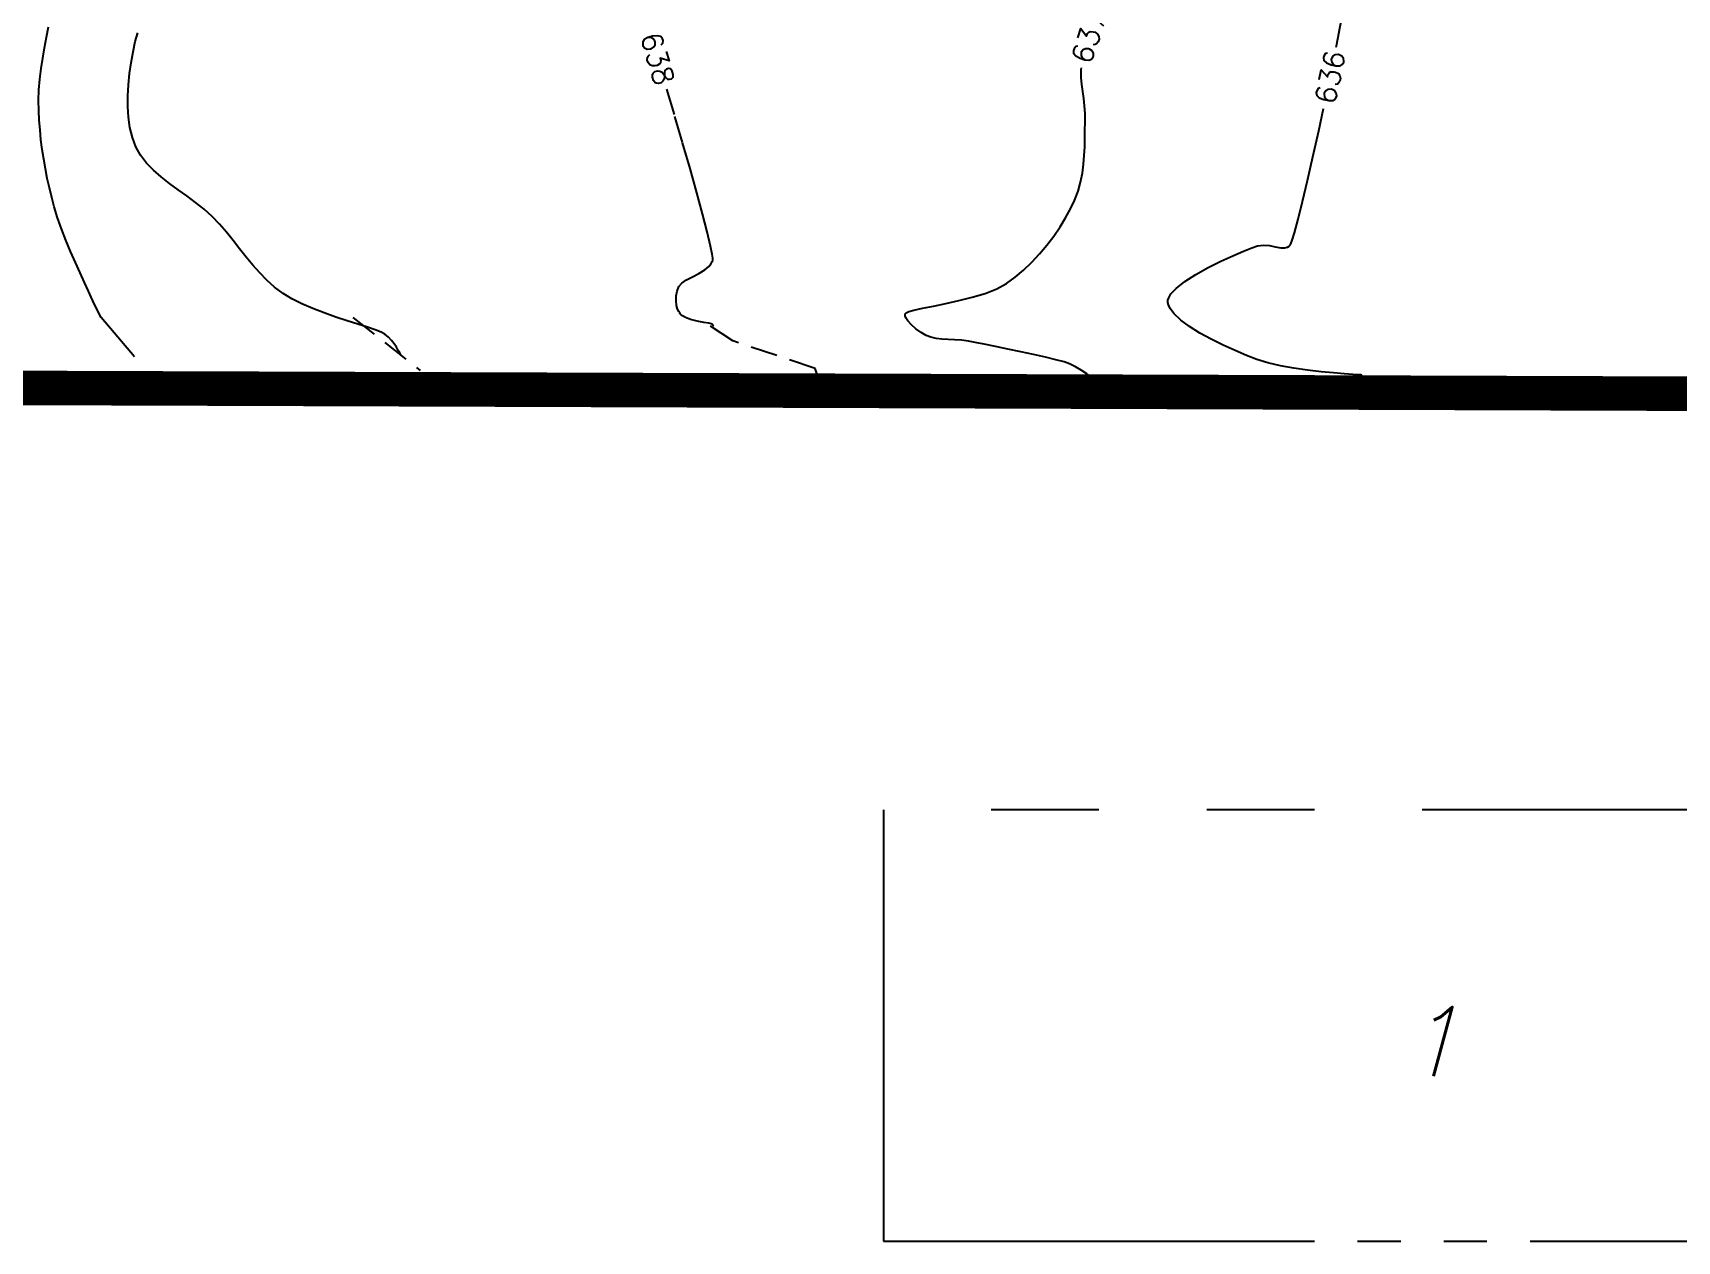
# Model space of a CAD drawing. Header units: feet. Extents: x 26064 to 27719, y 16802 to 28989.
# Drawn here: x 26910.3 to 27101, y 16801.9 to 16941.9 of the extents above; entities that cross this region are included whole.
import ezdxf
from ezdxf.enums import TextEntityAlignment as Align

# ---------------------------------------------------------------- set-up
doc = ezdxf.new("R2010")
doc.units = ezdxf.units.FT
doc.header["$LTSCALE"] = 50
doc.header["$MEASUREMENT"] = 0
for name, pattern in [('BORDER', [1.5, 1, -0.1, 0.1, -0.1, 0.1, -0.1]), ('DASHED', [0.75, 0.5, -0.25]), ('HIDDEN', [0.375, 0.25, -0.125]), ('HIDN25', [0.0938, 0.0625, -0.0313]), ('PHANTOM', [2.5, 1.25, -0.25, 0.25, -0.25, 0.25, -0.25])]:
    doc.linetypes.add(name, pattern=pattern)
for name, color, linetype in [('CONT-MJR', 160, 'HIDDEN'), ('CONT-MNR', 55, 'HIDN25'), ('DEMO-UTILITY', 1, 'Continuous'), ('s-adjacent', 252, 'BORDER'), ('s-adjacent-txt-100', 251, 'Continuous'), ('s-adjoiners', 1, 'PHANTOM')]:
    doc.layers.add(name, color=color, linetype=linetype)
doc.styles.add('l60', font='simplex', dxfattribs={"height": 2.4})
doc.styles.add('ls80', font='simplex', dxfattribs={"oblique": 15, "height": 4})

msp = doc.modelspace()

# ---------------------------------------------------------------- linework, layer by layer
at = {"layer": 'CONT-MJR', "color": 7}
for p, q in [((26911.62415, 16940.17339, 640), (26911.85478, 16941.38258, 640)), ((26911.85478, 16941.38258, 640), (26912.08599, 16942.59606, 640)), ((26911.21652, 16937.75281, 640), (26911.40708, 16938.96472, 640)), ((26911.40708, 16938.96472, 640), (26911.62415, 16940.17339, 640)), ((26911.06543, 16936.53387, 640), (26911.21652, 16937.75281, 640)), ((26910.93354, 16934.05988, 640), (26910.96679, 16935.30415, 640)), ((26910.96679, 16935.30415, 640), (26911.06543, 16936.53387, 640)), ((26910.95365, 16932.92172, 640), (26910.93354, 16934.05988, 640)), ((26911.00629, 16931.78536, 640), (26910.95365, 16932.92172, 640)), ((26911.09025, 16930.65131, 640), (26911.00629, 16931.78536, 640)), ((26911.20432, 16929.52004, 640), (26911.09025, 16930.65131, 640)), ((26911.34727, 16928.39204, 640), (26911.20432, 16929.52004, 640)), ((26911.5179, 16927.26779, 640), (26911.34727, 16928.39204, 640)), ((26911.71498, 16926.14779, 640), (26911.5179, 16927.26779, 640)), ((26911.9373, 16925.03251, 640), (26911.71498, 16926.14779, 640)), ((26912.18364, 16923.92244, 640), (26911.9373, 16925.03251, 640)), ((26912.4528, 16922.81807, 640), (26912.18364, 16923.92244, 640)), ((26912.74354, 16921.71988, 640), (26912.4528, 16922.81807, 640)), ((26913.12074, 16920.48026, 640), (26912.74354, 16921.71988, 640)), ((26913.57541, 16919.18919, 640), (26913.12074, 16920.48026, 640)), ((26914.08589, 16917.8751, 640), (26913.57541, 16919.18919, 640)), ((26914.63054, 16916.56642, 640), (26914.08589, 16917.8751, 640)), ((26915.1877, 16915.29157, 640), (26914.63054, 16916.56642, 640)), ((26915.73574, 16914.079, 640), (26915.1877, 16915.29157, 640)), ((26916.25299, 16912.95711, 640), (26915.73574, 16914.079, 640)), ((26916.7178, 16911.95435, 640), (26916.25299, 16912.95711, 640)), ((26917.03736, 16911.257, 640), (26916.7178, 16911.95435, 640)), ((26917.40354, 16910.41988, 640), (26917.03736, 16911.257, 640)), ((26918.16438, 16908.91218, 640), (26917.40354, 16910.41988, 640)), ((26922.03862, 16904.33741, 640), (26918.16438, 16908.91218, 640))]:
    msp.add_line(p, q, dxfattribs=at)
at = {"layer": 'CONT-MNR', "color": 7, "extrusion": (0.981753, -0.190163, 0)}
msp.add_line((27061.4337, 16940.38029, 636), (27062.07921, 16943.71287, 636), dxfattribs=at)
at = {"layer": 'CONT-MNR', "color": 7}
for p, q in [((26921.88946, 16939.69586, 639), (26922.14074, 16940.91569, 639)), ((26922.14074, 16940.91569, 639), (26922.44159, 16941.89559, 639)), ((26921.66498, 16938.44402, 639), (26921.88946, 16939.69586, 639)), ((26921.34197, 16935.89197, 639), (26921.47868, 16937.17209, 639)), ((27031.8381, 16936.73658, 637), (27031.83875, 16937.62193, 637)), ((27031.83875, 16937.62193, 637), (27031.86101, 16937.85076, 637)), ((26921.26285, 16933.35475, 639), (26921.26623, 16934.61555, 639)), ((26921.34321, 16932.12145, 639), (26921.26285, 16933.35475, 639)), ((27032.30384, 16932.55623, 637), (27032.23749, 16933.45793, 637)), ((26921.51873, 16930.92758, 639), (26921.34321, 16932.12145, 639)), ((26921.80077, 16929.78502, 639), (26921.51873, 16930.92758, 639)), ((26922.20074, 16928.70569, 639), (26921.80077, 16929.78502, 639)), ((27032.24317, 16928.677, 637), (27032.26234, 16929.65744, 637)), ((27032.26234, 16929.65744, 637), (27032.27667, 16930.61973, 637)), ((26922.74369, 16927.71282, 639), (26922.20074, 16928.70569, 639)), ((26923.43017, 16926.80955, 639), (26922.74369, 16927.71282, 639)), ((26987.25911, 16923.37822, 638), (26986.47676, 16926.1624, 638)), ((27030.60394, 16921.49468, 637), (27031.07319, 16922.48263, 637)), ((26932.70301, 16918.78386, 639), (26931.89483, 16919.71616, 639)), ((26988.86017, 16917.19631, 638), (26988.47081, 16918.83045, 638)), ((26934.24009, 16916.87225, 639), (26933.47988, 16917.83161, 639)), ((26934.99827, 16915.91862, 639), (26934.24009, 16916.87225, 639)), ((26989.0495, 16916.25509, 638), (26988.86017, 16917.19631, 638)), ((27026.10662, 16915.31768, 637), (27027.01013, 16916.28866, 637)), ((27050.65455, 16916.60531, 636), (27051.63866, 16916.99602, 636)), ((27053.67077, 16917.23782, 636), (27054.34733, 16917.10459, 636)), ((27054.34733, 16917.10459, 636), (27054.98184, 16917.00011, 636)), ((27055.44632, 16917.00048, 636), (27055.76308, 16917.08136, 636)), ((27056.04815, 16917.25393, 636), (27056.079, 16917.29093, 636)), ((26987.5006, 16913.99977, 638), (26988.19233, 16914.4247, 638)), ((26989.11668, 16915.59056, 638), (26989.11352, 16915.78448, 638)), ((27046.56388, 16914.69014, 636), (27048.01822, 16915.42299, 636)), ((26984.99154, 16911.96411, 638), (26985.18591, 16912.4911, 638)), ((27023.19319, 16912.86263, 637), (27024.1889, 16913.58702, 637)), ((27042.84348, 16912.2773, 636), (27043.87757, 16913.08792, 636)), ((26984.85085, 16910.84975, 638), (26984.87817, 16911.40979, 638)), ((26984.91466, 16910.30556, 638), (26984.85085, 16910.84975, 638)), ((26985.03472, 16909.89613, 638), (26984.91466, 16910.30556, 638)), ((27014.69567, 16910.24404, 637), (27016.13317, 16910.53097, 637)), ((27016.13317, 16910.53097, 637), (27017.66548, 16910.86363, 637)), ((27041.88815, 16910.78393, 636), (27041.90029, 16910.92066, 636)), ((27041.8944, 16910.64806, 636), (27041.88815, 16910.78393, 636)), ((27041.90029, 16910.92066, 636), (27041.98571, 16911.20417, 636)), ((26944.06129, 16909.43635, 639), (26942.72468, 16909.94589, 639)), ((26945.4105, 16908.96412, 639), (26944.06129, 16909.43635, 639)), ((26947.38484, 16908.89473, 639), (26955.18724, 16902.76888, 639)), ((26985.58498, 16909.12064, 638), (26985.40576, 16909.27072, 638)), ((26987.31259, 16908.48625, 638), (26986.51368, 16908.69927, 638)), ((27011.51192, 16908.86758, 637), (27011.43457, 16909.1171, 637)), ((27011.44319, 16909.34263, 637), (27011.4638, 16909.38476, 637)), ((27011.83448, 16909.59413, 637), (27012.41497, 16909.76518, 637)), ((27044.4157, 16907.85716, 636), (27043.38767, 16908.61012, 636)), ((26991.45347, 16906.18961, 638), (26988.38766, 16908.21644, 638)), ((26988.92591, 16908.1811, 638), (26988.654, 16908.23698, 638)), ((26989.21586, 16907.96153, 638), (26989.1546, 16908.01882, 638)), ((27012.67841, 16907.58545, 637), (27012.14706, 16908.04297, 637)), ((27046.92961, 16906.3946, 636), (27045.61492, 16907.11388, 636)), ((26952.15747, 16905.87021, 639), (26951.86208, 16906.25491, 639)), ((26952.80471, 16904.80806, 639), (26952.63752, 16905.09791, 639)), ((27000.99505, 16903.01179, 638), (26991.45347, 16906.18961, 638)), ((27016.39526, 16906.37377, 637), (27015.68181, 16906.41709, 637)), ((27018.76319, 16906.15263, 637), (27017.94339, 16906.26774, 637)), ((27024.82529, 16904.94428, 637), (27023.32317, 16905.25779, 637)), ((27001.87854, 16900.36362, 638), (27000.99505, 16903.01179, 638)), ((27031.18144, 16903.21132, 637), (27030.48319, 16903.55263, 637)), ((27032.47588, 16902.38489, 637), (27031.85557, 16902.80779, 637)), ((27053.49212, 16903.64273, 636), (27052.22815, 16904.04393, 636)), ((27058.09518, 16902.79909, 636), (27056.50001, 16903.02551, 636)), ((27033.36208, 16901.71162, 637), (27033.0127, 16901.98546, 637)), ((27062.35317, 16902.38624, 636), (27061.09613, 16902.48465, 636)), ((27064.25815, 16902.26393, 636), (27064.00855, 16902.28107, 636)), ((27064.44242, 16902.13649, 636), (27064.40503, 16902.16894, 636))]:
    msp.add_line(p, q, dxfattribs=at)
at = {"layer": 'CONT-MNR', "color": 7, "extrusion": (0.980337, -0.197331, 0)}
msp.add_line((27061.40828, 16940.25403, 636), (27061.4337, 16940.38029, 636), dxfattribs=at)
at = {"layer": 'CONT-MNR', "color": 7, "extrusion": (0.989444, -0.144918, 0)}
msp.add_line((26921.47868, 16937.17209, 639), (26921.66498, 16938.44402, 639), dxfattribs=at)
at = {"layer": 'CONT-MNR', "color": 7, "extrusion": (0.998244, -0.059236, 0)}
msp.add_line((26921.26623, 16934.61555, 639), (26921.34197, 16935.89197, 639), dxfattribs=at)
at = {"layer": 'CONT-MNR', "color": 7, "extrusion": (0.958619, 0.284692, 0)}
msp.add_line((26984.65903, 16932.42773, 638), (26983.7857, 16935.36841, 638), dxfattribs=at)
at = {"layer": 'CONT-MNR', "color": 7, "extrusion": (0.996816, 0.07973, 0)}
msp.add_line((27031.90445, 16935.90705, 637), (27031.8381, 16936.73658, 637), dxfattribs=at)
at = {"layer": 'CONT-MNR', "color": 7, "extrusion": (0.991317, 0.131493, 0)}
msp.add_line((27032.011, 16935.1038, 637), (27031.90445, 16935.90705, 637), dxfattribs=at)
at = {"layer": 'CONT-MNR', "color": 7, "extrusion": (0.989121, 0.147103, 0)}
msp.add_line((27032.13094, 16934.29727, 637), (27032.011, 16935.1038, 637), dxfattribs=at)
at = {"layer": 'CONT-MNR', "color": 7, "extrusion": (0.992039, 0.125931, 0)}
msp.add_line((27032.23749, 16933.45793, 637), (27032.13094, 16934.29727, 637), dxfattribs=at)
at = {"layer": 'CONT-MNR', "color": 7, "extrusion": (0.977695, -0.21003, 0)}
msp.add_line((27059.38449, 16930.52777, 636), (27059.94684, 16933.14554, 636), dxfattribs=at)
at = {"layer": 'CONT-MNR', "color": 7, "extrusion": (0.959752, 0.280848, 0)}
msp.add_line((26985.6034, 16929.20048, 638), (26984.65903, 16932.42773, 638), dxfattribs=at)
at = {"layer": 'CONT-MNR', "color": 7, "extrusion": (0.999605, -0.028117, 0)}
msp.add_line((27032.27667, 16930.61973, 637), (27032.30319, 16931.56263, 637), dxfattribs=at)
at = {"layer": 'CONT-MNR', "color": 7, "extrusion": (1, -0.000653385, 0)}
msp.add_line((27032.30319, 16931.56263, 637), (27032.30384, 16932.55623, 637), dxfattribs=at)
at = {"layer": 'CONT-MNR', "color": 7, "extrusion": (0.976314, -0.216357, 0)}
msp.add_line((27058.71847, 16927.52235, 636), (27059.38449, 16930.52777, 636), dxfattribs=at)
at = {"layer": 'CONT-MNR', "color": 7, "extrusion": (0.961076, 0.276283, 0)}
msp.add_line((26986.47676, 16926.1624, 638), (26985.6034, 16929.20048, 638), dxfattribs=at)
at = {"layer": 'CONT-MNR', "color": 7, "extrusion": (0.996903, -0.07864, 0)}
msp.add_line((27032.12224, 16926.66664, 637), (27032.20215, 16927.67966, 637), dxfattribs=at)
at = {"layer": 'CONT-MNR', "color": 7, "extrusion": (0.999155, -0.041098, 0)}
msp.add_line((27032.20215, 16927.67966, 637), (27032.24317, 16928.677, 637), dxfattribs=at)
at = {"layer": 'CONT-MNR', "color": 7, "extrusion": (0.974749, -0.223303, 0)}
msp.add_line((27058.08828, 16924.77148, 636), (27058.71847, 16927.52235, 636), dxfattribs=at)
at = {"layer": 'CONT-MNR', "color": 7, "extrusion": (0.718824, 0.695192, 0)}
msp.add_line((26924.23477, 16925.97761, 639), (26923.43017, 16926.80955, 639), dxfattribs=at)
at = {"layer": 'CONT-MNR', "color": 7, "extrusion": (0.655521, 0.755177, 0)}
msp.add_line((26925.13208, 16925.1987, 639), (26924.23477, 16925.97761, 639), dxfattribs=at)
at = {"layer": 'CONT-MNR', "color": 7, "extrusion": (0.980465, -0.196693, 0)}
msp.add_line((27031.77765, 16924.59855, 637), (27031.98641, 16925.6392, 637), dxfattribs=at)
at = {"layer": 'CONT-MNR', "color": 7, "extrusion": (0.991375, -0.131056, 0)}
msp.add_line((27031.98641, 16925.6392, 637), (27032.12224, 16926.66664, 637), dxfattribs=at)
at = {"layer": 'CONT-MNR', "color": 7, "extrusion": (-0.610797, -0.791787, 0)}
msp.add_line((26926.09672, 16924.45456, 639), (26925.13208, 16925.1987, 639), dxfattribs=at)
at = {"layer": 'CONT-MNR', "color": 7, "extrusion": (-0.585854, -0.810416, 0)}
msp.add_line((26927.10329, 16923.72691, 639), (26926.09672, 16924.45456, 639), dxfattribs=at)
at = {"layer": 'CONT-MNR', "color": 7, "extrusion": (-0.580533, -0.814237, 0)}
msp.add_line((26928.12637, 16922.99748, 639), (26927.10329, 16923.72691, 639), dxfattribs=at)
at = {"layer": 'CONT-MNR', "color": 7, "extrusion": (0.962008, -0.273022, 0)}
msp.add_line((27031.47892, 16923.54595, 637), (27031.77765, 16924.59855, 637), dxfattribs=at)
at = {"layer": 'CONT-MNR', "color": 7, "extrusion": (0.9728, -0.231647, 0)}
msp.add_line((27057.5103, 16922.34425, 636), (27058.08828, 16924.77148, 636), dxfattribs=at)
at = {"layer": 'CONT-MNR', "color": 7, "extrusion": (0.594324, 0.804226, 0)}
msp.add_line((26929.14057, 16922.24798, 639), (26928.12637, 16922.99748, 639), dxfattribs=at)
at = {"layer": 'CONT-MNR', "color": 7, "extrusion": (-0.626584, -0.779354, 0)}
msp.add_line((26930.12049, 16921.46014, 639), (26929.14057, 16922.24798, 639), dxfattribs=at)
at = {"layer": 'CONT-MNR', "color": 7, "extrusion": (0.964871, 0.262726, 0)}
msp.add_line((26987.93046, 16920.91267, 638), (26987.25911, 16923.37822, 638), dxfattribs=at)
at = {"layer": 'CONT-MNR', "color": 7, "extrusion": (0.934297, -0.356495, 0)}
msp.add_line((27031.07319, 16922.48263, 637), (27031.47892, 16923.54595, 637), dxfattribs=at)
at = {"layer": 'CONT-MNR', "color": 7, "extrusion": (0.970056, -0.24288, 0)}
msp.add_line((27057.00091, 16920.30978, 636), (27057.5103, 16922.34425, 636), dxfattribs=at)
at = {"layer": 'CONT-MNR', "color": 7, "extrusion": (0.676115, 0.736796, 0)}
msp.add_line((26931.04074, 16920.61569, 639), (26930.12049, 16921.46014, 639), dxfattribs=at)
at = {"layer": 'CONT-MNR', "color": 7, "extrusion": (0.725181, 0.688558, 0)}
msp.add_line((26931.89483, 16919.71616, 639), (26931.04074, 16920.61569, 639), dxfattribs=at)
at = {"layer": 'CONT-MNR', "color": 7, "extrusion": (0.967938, 0.251187, 0)}
msp.add_line((26988.47081, 16918.83045, 638), (26987.93046, 16920.91267, 638), dxfattribs=at)
at = {"layer": 'CONT-MNR', "color": 7, "extrusion": (0.850536, -0.525916, 0)}
msp.add_line((27029.38817, 16919.41261, 637), (27030.03918, 16920.46546, 637), dxfattribs=at)
at = {"layer": 'CONT-MNR', "color": 7, "extrusion": (0.876688, -0.481059, 0)}
msp.add_line((27030.03918, 16920.46546, 637), (27030.60394, 16921.49468, 637), dxfattribs=at)
at = {"layer": 'CONT-MNR', "color": 7, "extrusion": (0.96546, -0.260553, 0)}
msp.add_line((27056.57651, 16918.73717, 636), (27057.00091, 16920.30978, 636), dxfattribs=at)
at = {"layer": 'CONT-MNR', "color": 7, "extrusion": (0.77485, 0.632146, 0)}
msp.add_line((26933.47988, 16917.83161, 639), (26932.70301, 16918.78386, 639), dxfattribs=at)
at = {"layer": 'CONT-MNR', "color": 7, "extrusion": (0.796199, -0.605034, 0)}
msp.add_line((27027.86439, 16917.30657, 637), (27028.66015, 16918.35377, 637), dxfattribs=at)
at = {"layer": 'CONT-MNR', "color": 7, "extrusion": (0.824019, -0.566562, 0)}
msp.add_line((27028.66015, 16918.35377, 637), (27029.38817, 16919.41261, 637), dxfattribs=at)
at = {"layer": 'CONT-MNR', "color": 7, "extrusion": (0.956741, -0.29094, 0)}
msp.add_line((27056.30917, 16917.85805, 636), (27056.57651, 16918.73717, 636), dxfattribs=at)
at = {"layer": 'CONT-MNR', "color": 7, "extrusion": (0.990872, 0.134804, 0)}
msp.add_line((26989.11352, 16915.78448, 638), (26989.0495, 16916.25509, 638), dxfattribs=at)
at = {"layer": 'CONT-MNR', "color": 7, "extrusion": (0.765995, -0.642847, 0)}
msp.add_line((27027.01013, 16916.28866, 637), (27027.86439, 16917.30657, 637), dxfattribs=at)
at = {"layer": 'CONT-MNR', "color": 7, "extrusion": (0.420999, -0.907061, 0)}
msp.add_line((27048.01822, 16915.42299, 636), (27049.41475, 16916.07118, 636), dxfattribs=at)
at = {"layer": 'CONT-MNR', "color": 7, "extrusion": (0.395666, -0.918394, 0)}
msp.add_line((27049.41475, 16916.07118, 636), (27050.65455, 16916.60531, 636), dxfattribs=at)
at = {"layer": 'CONT-MNR', "color": 7, "extrusion": (0.327126, -0.944981, 0)}
msp.add_line((27051.63866, 16916.99602, 636), (27052.26815, 16917.21393, 636), dxfattribs=at)
at = {"layer": 'CONT-MNR', "color": 7, "extrusion": (0.129333, -0.991601, 0)}
msp.add_line((27052.26815, 16917.21393, 636), (27052.97133, 16917.30564, 636), dxfattribs=at)
at = {"layer": 'CONT-MNR', "color": 7, "extrusion": (-0.09652, -0.995331, 0)}
msp.add_line((27052.97133, 16917.30564, 636), (27053.67077, 16917.23782, 636), dxfattribs=at)
at = {"layer": 'CONT-MNR', "color": 7, "extrusion": (0.000796258, -1, 0)}
msp.add_line((27054.98184, 16917.00011, 636), (27055.44632, 16917.00048, 636), dxfattribs=at)
at = {"layer": 'CONT-MNR', "color": 7, "extrusion": (0.471406, -0.881916, 0)}
msp.add_line((27055.76308, 16917.08136, 636), (27055.9569, 16917.18496, 636), dxfattribs=at)
at = {"layer": 'CONT-MNR', "color": 7, "extrusion": (0.602957, -0.797774, 0)}
msp.add_line((27055.9569, 16917.18496, 636), (27056.04815, 16917.25393, 636), dxfattribs=at)
at = {"layer": 'CONT-MNR', "color": 7, "extrusion": (0.891495, -0.45303, 0)}
msp.add_line((27056.079, 16917.29093, 636), (27056.15629, 16917.44301, 636), dxfattribs=at)
at = {"layer": 'CONT-MNR', "color": 7, "extrusion": (0.938364, -0.345648, 0)}
msp.add_line((27056.15629, 16917.44301, 636), (27056.30917, 16917.85805, 636), dxfattribs=at)
at = {"layer": 'CONT-MNR', "color": 7, "extrusion": (0.771638, 0.636062, 0)}
msp.add_line((26935.76904, 16914.98355, 639), (26934.99827, 16915.91862, 639), dxfattribs=at)
at = {"layer": 'CONT-MNR', "color": 7, "extrusion": (0.749568, 0.661927, 0)}
msp.add_line((26936.56705, 16914.07989, 639), (26935.76904, 16914.98355, 639), dxfattribs=at)
at = {"layer": 'CONT-MNR', "color": 7, "extrusion": (0.715199, 0.698921, 0)}
msp.add_line((26937.40691, 16913.22047, 639), (26936.56705, 16914.07989, 639), dxfattribs=at)
at = {"layer": 'CONT-MNR', "color": 7, "extrusion": (0.645378, -0.763864, 0)}
msp.add_line((26988.19233, 16914.4247, 638), (26988.65786, 16914.81801, 638), dxfattribs=at)
at = {"layer": 'CONT-MNR', "color": 7, "extrusion": (0.780552, -0.62509, 0)}
msp.add_line((26988.65786, 16914.81801, 638), (26988.92669, 16915.1537, 638), dxfattribs=at)
at = {"layer": 'CONT-MNR', "color": 7, "extrusion": (0.88372, -0.468015, 0)}
msp.add_line((26988.92669, 16915.1537, 638), (26989.05728, 16915.40029, 638), dxfattribs=at)
at = {"layer": 'CONT-MNR', "color": 7, "extrusion": (0.937325, -0.348457, 0)}
msp.add_line((26989.05728, 16915.40029, 638), (26989.10591, 16915.5311, 638), dxfattribs=at)
at = {"layer": 'CONT-MNR', "color": 7, "extrusion": (0.98401, -0.178111, 0)}
msp.add_line((26989.10591, 16915.5311, 638), (26989.11668, 16915.59056, 638), dxfattribs=at)
at = {"layer": 'CONT-MNR', "color": 7, "extrusion": (-0.645888, 0.763433, 0)}
msp.add_line((27024.1889, 16913.58702, 637), (27025.16313, 16914.41125, 637), dxfattribs=at)
at = {"layer": 'CONT-MNR', "color": 7, "extrusion": (0.692799, -0.72113, 0)}
msp.add_line((27025.16313, 16914.41125, 637), (27026.10662, 16915.31768, 637), dxfattribs=at)
at = {"layer": 'CONT-MNR', "color": 7, "extrusion": (-0.487079, 0.873358, 0)}
msp.add_line((27045.15068, 16913.90199, 636), (27046.56388, 16914.69014, 636), dxfattribs=at)
at = {"layer": 'CONT-MNR', "color": 7, "extrusion": (0.666954, 0.745098, 0)}
msp.add_line((26938.30326, 16912.41812, 639), (26937.40691, 16913.22047, 639), dxfattribs=at)
at = {"layer": 'CONT-MNR', "color": 7, "extrusion": (-0.603594, -0.797291, 0)}
msp.add_line((26939.27074, 16911.68569, 639), (26938.30326, 16912.41812, 639), dxfattribs=at)
at = {"layer": 'CONT-MNR', "color": 7, "extrusion": (0.768259, -0.640139, 0)}
msp.add_line((26985.18591, 16912.4911, 638), (26985.52374, 16912.89654, 638), dxfattribs=at)
at = {"layer": 'CONT-MNR', "color": 7, "extrusion": (-0.551484, 0.834186, 0)}
msp.add_line((26985.52374, 16912.89654, 638), (26986.0798, 16913.26415, 638), dxfattribs=at)
at = {"layer": 'CONT-MNR', "color": 7, "extrusion": (0.461966, -0.886898, 0)}
msp.add_line((26986.0798, 16913.26415, 638), (26986.76759, 16913.62241, 638), dxfattribs=at)
at = {"layer": 'CONT-MNR', "color": 7, "extrusion": (0.457713, -0.8891, 0)}
msp.add_line((26986.76759, 16913.62241, 638), (26987.5006, 16913.99977, 638), dxfattribs=at)
at = {"layer": 'CONT-MNR', "color": 7, "extrusion": (-0.366894, 0.930263, 0)}
msp.add_line((27020.70459, 16911.70836, 637), (27022.05644, 16912.24152, 637), dxfattribs=at)
at = {"layer": 'CONT-MNR', "color": 7, "extrusion": (-0.479485, 0.87755, 0)}
msp.add_line((27022.05644, 16912.24152, 637), (27023.19319, 16912.86263, 637), dxfattribs=at)
at = {"layer": 'CONT-MNR', "color": 7, "extrusion": (0.728632, -0.684905, 0)}
msp.add_line((27042.2548, 16911.65103, 636), (27042.84348, 16912.2773, 636), dxfattribs=at)
at = {"layer": 'CONT-MNR', "color": 7, "extrusion": (-0.538716, 0.842487, 0)}
msp.add_line((27043.87757, 16913.08792, 636), (27045.15068, 16913.90199, 636), dxfattribs=at)
at = {"layer": 'CONT-MNR', "color": 7, "extrusion": (-0.519135, -0.854692, 0)}
msp.add_line((26940.28137, 16911.07183, 639), (26939.27074, 16911.68569, 639), dxfattribs=at)
at = {"layer": 'CONT-MNR', "color": 7, "extrusion": (0.445184, 0.895439, 0)}
msp.add_line((26941.4487, 16910.49148, 639), (26940.28137, 16911.07183, 639), dxfattribs=at)
at = {"layer": 'CONT-MNR', "color": 7, "extrusion": (-0.39315, -0.919474, 0)}
msp.add_line((26942.72468, 16909.94589, 639), (26941.4487, 16910.49148, 639), dxfattribs=at)
at = {"layer": 'CONT-MNR', "color": 7, "extrusion": (0.979717, -0.200385, 0)}
msp.add_line((26984.87817, 16911.40979, 638), (26984.99154, 16911.96411, 638), dxfattribs=at)
at = {"layer": 'CONT-MNR', "color": 7, "extrusion": (0.243441, -0.969916, 0)}
msp.add_line((27017.66548, 16910.86363, 637), (27019.21511, 16911.25257, 637), dxfattribs=at)
at = {"layer": 'CONT-MNR', "color": 7, "extrusion": (0.292607, -0.956233, 0)}
msp.add_line((27019.21511, 16911.25257, 637), (27020.70459, 16911.70836, 637), dxfattribs=at)
at = {"layer": 'CONT-MNR', "color": 7, "extrusion": (0.978759, 0.205014, 0)}
msp.add_line((27041.95242, 16910.37106, 636), (27041.8944, 16910.64806, 636), dxfattribs=at)
at = {"layer": 'CONT-MNR', "color": 7, "extrusion": (0.910302, 0.413944, 0)}
msp.add_line((27042.14655, 16909.94416, 636), (27041.95242, 16910.37106, 636), dxfattribs=at)
at = {"layer": 'CONT-MNR', "color": 7, "extrusion": (0.856668, -0.515868, 0)}
msp.add_line((27041.98571, 16911.20417, 636), (27042.2548, 16911.65103, 636), dxfattribs=at)
at = {"layer": 'CONT-MNR', "color": 7, "extrusion": (0.313435, 0.94961, 0)}
msp.add_line((26946.72429, 16908.53049, 639), (26945.4105, 16908.96412, 639), dxfattribs=at)
at = {"layer": 'CONT-MNR', "color": 7, "extrusion": (-0.304826, -0.952408, 0)}
msp.add_line((26947.95461, 16908.13671, 639), (26946.72429, 16908.53049, 639), dxfattribs=at)
at = {"layer": 'CONT-MNR', "color": 7, "extrusion": (0.90722, 0.420657, 0)}
msp.add_line((26985.16673, 16909.61144, 638), (26985.03472, 16909.89613, 638), dxfattribs=at)
at = {"layer": 'CONT-MNR', "color": 7, "extrusion": (0.851773, 0.523911, 0)}
msp.add_line((26985.27532, 16909.43489, 638), (26985.16673, 16909.61144, 638), dxfattribs=at)
at = {"layer": 'CONT-MNR', "color": 7, "extrusion": (0.81029, 0.586029, 0)}
msp.add_line((26985.33591, 16909.3511, 638), (26985.27532, 16909.43489, 638), dxfattribs=at)
at = {"layer": 'CONT-MNR', "color": 7, "extrusion": (0.754846, 0.655902, 0)}
msp.add_line((26985.40576, 16909.27072, 638), (26985.33591, 16909.3511, 638), dxfattribs=at)
at = {"layer": 'CONT-MNR', "color": 7, "extrusion": (0.493868, 0.869537, 0)}
msp.add_line((26985.9364, 16908.92105, 638), (26985.58498, 16909.12064, 638), dxfattribs=at)
at = {"layer": 'CONT-MNR', "color": 7, "extrusion": (-0.358627, -0.933481, 0)}
msp.add_line((26986.51368, 16908.69927, 638), (26985.9364, 16908.92105, 638), dxfattribs=at)
at = {"layer": 'CONT-MNR', "color": 7, "extrusion": (-0.19502, -0.980799, 0)}
msp.add_line((26988.07112, 16908.33542, 638), (26987.31259, 16908.48625, 638), dxfattribs=at)
at = {"layer": 'CONT-MNR', "color": 7, "extrusion": (0.983841, -0.179045, 0)}
msp.add_line((27011.43007, 16909.27054, 637), (27011.44319, 16909.34263, 637), dxfattribs=at)
at = {"layer": 'CONT-MNR', "color": 7, "extrusion": (0.99957, 0.029332, 0)}
msp.add_line((27011.43457, 16909.1171, 637), (27011.43007, 16909.27054, 637), dxfattribs=at)
at = {"layer": 'CONT-MNR', "color": 7, "extrusion": (0.655034, -0.755599, 0)}
msp.add_line((27011.4638, 16909.38476, 637), (27011.56041, 16909.46851, 637), dxfattribs=at)
at = {"layer": 'CONT-MNR', "color": 7, "extrusion": (0.85495, 0.51871, 0)}
msp.add_line((27011.7293, 16908.5093, 637), (27011.51192, 16908.86758, 637), dxfattribs=at)
at = {"layer": 'CONT-MNR', "color": 7, "extrusion": (-0.416683, 0.909052, 0)}
msp.add_line((27011.56041, 16909.46851, 637), (27011.83448, 16909.59413, 637), dxfattribs=at)
at = {"layer": 'CONT-MNR', "color": 7, "extrusion": (0.744828, 0.667257, 0)}
msp.add_line((27012.14706, 16908.04297, 637), (27011.7293, 16908.5093, 637), dxfattribs=at)
at = {"layer": 'CONT-MNR', "color": 7, "extrusion": (0.218263, -0.97589, 0)}
msp.add_line((27012.41497, 16909.76518, 637), (27013.43044, 16909.9923, 637), dxfattribs=at)
at = {"layer": 'CONT-MNR', "color": 7, "extrusion": (0.195147, -0.980774, 0)}
msp.add_line((27013.43044, 16909.9923, 637), (27014.69567, 16910.24404, 637), dxfattribs=at)
at = {"layer": 'CONT-MNR', "color": 7, "extrusion": (0.79951, 0.600653, 0)}
msp.add_line((27042.58658, 16909.35845, 636), (27042.14655, 16909.94416, 636), dxfattribs=at)
at = {"layer": 'CONT-MNR', "color": 7, "extrusion": (-0.682631, -0.730763, 0)}
msp.add_line((27043.38767, 16908.61012, 636), (27042.58658, 16909.35845, 636), dxfattribs=at)
at = {"layer": 'CONT-MNR', "color": 7, "extrusion": (-0.305571, -0.952169, 0)}
msp.add_line((26949.05344, 16907.78407, 639), (26947.95461, 16908.13671, 639), dxfattribs=at)
at = {"layer": 'CONT-MNR', "color": 7, "extrusion": (0.319743, 0.947504, 0)}
msp.add_line((26949.97276, 16907.47384, 639), (26949.05344, 16907.78407, 639), dxfattribs=at)
at = {"layer": 'CONT-MNR', "color": 7, "extrusion": (-0.359549, -0.933126, 0)}
msp.add_line((26950.66454, 16907.20729, 639), (26949.97276, 16907.47384, 639), dxfattribs=at)
at = {"layer": 'CONT-MNR', "color": 7, "extrusion": (-0.46997, -0.882683, 0)}
msp.add_line((26951.08074, 16906.98569, 639), (26950.66454, 16907.20729, 639), dxfattribs=at)
at = {"layer": 'CONT-MNR', "color": 7, "extrusion": (-0.643719, -0.765262, 0)}
msp.add_line((26951.51213, 16906.62282, 639), (26951.08074, 16906.98569, 639), dxfattribs=at)
at = {"layer": 'CONT-MNR', "color": 7, "extrusion": (0.724567, 0.689205, 0)}
msp.add_line((26951.86208, 16906.25491, 639), (26951.51213, 16906.62282, 639), dxfattribs=at)
at = {"layer": 'CONT-MNR', "color": 7, "extrusion": (-0.166539, -0.986035, 0)}
msp.add_line((26988.654, 16908.23698, 638), (26988.07112, 16908.33542, 638), dxfattribs=at)
at = {"layer": 'CONT-MNR', "color": 7, "extrusion": (0.532551, 0.846398, 0)}
msp.add_line((26989.06745, 16908.09205, 638), (26988.92591, 16908.1811, 638), dxfattribs=at)
at = {"layer": 'CONT-MNR', "color": 7, "extrusion": (-0.643332, -0.765587, 0)}
msp.add_line((26989.1546, 16908.01882, 638), (26989.06745, 16908.09205, 638), dxfattribs=at)
at = {"layer": 'CONT-MNR', "color": 7, "extrusion": (-0.688066, -0.725648, 0)}
msp.add_line((26989.24989, 16907.92926, 638), (26989.21586, 16907.96153, 638), dxfattribs=at)
at = {"layer": 'CONT-MNR', "color": 7, "extrusion": (-0.575612, -0.817723, 0)}
msp.add_line((27013.27118, 16907.16819, 637), (27012.67841, 16907.58545, 637), dxfattribs=at)
at = {"layer": 'CONT-MNR', "color": 7, "extrusion": (-0.49782, -0.86728, 0)}
msp.add_line((27013.87319, 16906.82263, 637), (27013.27118, 16907.16819, 637), dxfattribs=at)
at = {"layer": 'CONT-MNR', "color": 7, "extrusion": (0.35832, 0.933599, 0)}
msp.add_line((27014.41334, 16906.61532, 637), (27013.87319, 16906.82263, 637), dxfattribs=at)
at = {"layer": 'CONT-MNR', "color": 7, "extrusion": (-0.204471, -0.978873, 0)}
msp.add_line((27015.01869, 16906.48887, 637), (27014.41334, 16906.61532, 637), dxfattribs=at)
at = {"layer": 'CONT-MNR', "color": 7, "extrusion": (-0.107624, -0.994192, 0)}
msp.add_line((27015.68181, 16906.41709, 637), (27015.01869, 16906.48887, 637), dxfattribs=at)
at = {"layer": 'CONT-MNR', "color": 7, "extrusion": (0.526817, 0.849979, 0)}
msp.add_line((27045.61492, 16907.11388, 636), (27044.4157, 16907.85716, 636), dxfattribs=at)
at = {"layer": 'CONT-MNR', "color": 7, "extrusion": (0.839265, 0.543722, 0)}
msp.add_line((26952.4252, 16905.45697, 639), (26952.15747, 16905.87021, 639), dxfattribs=at)
at = {"layer": 'CONT-MNR', "color": 7, "extrusion": (0.860766, 0.509002, 0)}
msp.add_line((26952.63752, 16905.09791, 639), (26952.4252, 16905.45697, 639), dxfattribs=at)
at = {"layer": 'CONT-MNR', "color": 7, "extrusion": (0.865204, 0.501419, 0)}
msp.add_line((26952.92319, 16904.60363, 639), (26952.80471, 16904.80806, 639), dxfattribs=at)
at = {"layer": 'CONT-MNR', "color": 7, "extrusion": (0.862938, 0.50531, 0)}
msp.add_line((26952.98518, 16904.49777, 639), (26952.92319, 16904.60363, 639), dxfattribs=at)
at = {"layer": 'CONT-MNR', "color": 7, "extrusion": (-0.054194, -0.99853, 0)}
msp.add_line((27017.1516, 16906.33272, 637), (27016.39526, 16906.37377, 637), dxfattribs=at)
at = {"layer": 'CONT-MNR', "color": 7, "extrusion": (-0.081792, -0.996649, 0)}
msp.add_line((27017.94339, 16906.26774, 637), (27017.1516, 16906.33272, 637), dxfattribs=at)
at = {"layer": 'CONT-MNR', "color": 7, "extrusion": (-0.182331, -0.983237, 0)}
msp.add_line((27019.52489, 16906.01138, 637), (27018.76319, 16906.15263, 637), dxfattribs=at)
at = {"layer": 'CONT-MNR', "color": 7, "extrusion": (-0.189247, -0.981929, 0)}
msp.add_line((27020.59246, 16905.80563, 637), (27019.52489, 16906.01138, 637), dxfattribs=at)
at = {"layer": 'CONT-MNR', "color": 7, "extrusion": (-0.194203, -0.980961, 0)}
msp.add_line((27021.88539, 16905.54967, 637), (27020.59246, 16905.80563, 637), dxfattribs=at)
at = {"layer": 'CONT-MNR', "color": 7, "extrusion": (-0.19895, -0.98001, 0)}
msp.add_line((27023.32317, 16905.25779, 637), (27021.88539, 16905.54967, 637), dxfattribs=at)
at = {"layer": 'CONT-MNR', "color": 7, "extrusion": (-0.21105, -0.977475, 0)}
msp.add_line((27026.31124, 16904.62344, 637), (27024.82529, 16904.94428, 637), dxfattribs=at)
at = {"layer": 'CONT-MNR', "color": 7, "extrusion": (-0.220374, -0.975415, 0)}
msp.add_line((27027.70052, 16904.30957, 637), (27026.31124, 16904.62344, 637), dxfattribs=at)
at = {"layer": 'CONT-MNR', "color": 7, "extrusion": (-0.443952, -0.896051, 0)}
msp.add_line((27048.30401, 16905.71365, 636), (27046.92961, 16906.3946, 636), dxfattribs=at)
at = {"layer": 'CONT-MNR', "color": 7, "extrusion": (-0.414772, -0.909925, 0)}
msp.add_line((27049.6824, 16905.08534, 636), (27048.30401, 16905.71365, 636), dxfattribs=at)
at = {"layer": 'CONT-MNR', "color": 7, "extrusion": (-0.389688, -0.920947, 0)}
msp.add_line((27051.00902, 16904.52399, 636), (27049.6824, 16905.08534, 636), dxfattribs=at)
at = {"layer": 'CONT-MNR', "color": 7, "extrusion": (-0.234678, -0.972073, 0)}
msp.add_line((27028.91261, 16904.01694, 637), (27027.70052, 16904.30957, 637), dxfattribs=at)
at = {"layer": 'CONT-MNR', "color": 7, "extrusion": (0.26009, 0.965584, 0)}
msp.add_line((27029.867, 16903.75987, 637), (27028.91261, 16904.01694, 637), dxfattribs=at)
at = {"layer": 'CONT-MNR', "color": 7, "extrusion": (0.318773, 0.947831, 0)}
msp.add_line((27030.48319, 16903.55263, 637), (27029.867, 16903.75987, 637), dxfattribs=at)
at = {"layer": 'CONT-MNR', "color": 7, "extrusion": (-0.51361, -0.858024, 0)}
msp.add_line((27031.85557, 16902.80779, 637), (27031.18144, 16903.21132, 637), dxfattribs=at)
at = {"layer": 'CONT-MNR', "color": 7, "extrusion": (-0.366393, -0.93046, 0)}
msp.add_line((27052.22815, 16904.04393, 636), (27051.00902, 16904.52399, 636), dxfattribs=at)
at = {"layer": 'CONT-MNR', "color": 7, "extrusion": (-0.227038, -0.973886, 0)}
msp.add_line((27054.94087, 16903.30499, 636), (27053.49212, 16903.64273, 636), dxfattribs=at)
at = {"layer": 'CONT-MNR', "color": 7, "extrusion": (-0.176442, -0.984311, 0)}
msp.add_line((27056.50001, 16903.02551, 636), (27054.94087, 16903.30499, 636), dxfattribs=at)
at = {"layer": 'CONT-MNR', "color": 7, "extrusion": (-0.113945, -0.993487, 0)}
msp.add_line((27059.65201, 16902.62053, 636), (27058.09518, 16902.79909, 636), dxfattribs=at)
at = {"layer": 'CONT-MNR', "color": 7, "extrusion": (0.596947, 0.802281, 0)}
msp.add_line((27033.0127, 16901.98546, 637), (27032.47588, 16902.38489, 637), dxfattribs=at)
at = {"layer": 'CONT-MNR', "color": 7, "extrusion": (-0.624798, -0.780786, 0)}
msp.add_line((27033.56744, 16901.54729, 637), (27033.36208, 16901.71162, 637), dxfattribs=at)
at = {"layer": 'CONT-MNR', "color": 7, "extrusion": (-0.623717, -0.78165, 0)}
msp.add_line((27033.67379, 16901.46243, 637), (27033.56744, 16901.54729, 637), dxfattribs=at)
at = {"layer": 'CONT-MNR', "color": 7, "extrusion": (-0.61756, -0.786523, 0)}
msp.add_line((27033.71708, 16901.42844, 637), (27033.67379, 16901.46243, 637), dxfattribs=at)
at = {"layer": 'CONT-MNR', "color": 7, "extrusion": (-0.093681, -0.995602, 0)}
msp.add_line((27061.09613, 16902.48465, 636), (27059.65201, 16902.62053, 636), dxfattribs=at)
at = {"layer": 'CONT-MNR', "color": 7, "extrusion": (-0.066273, -0.997802, 0)}
msp.add_line((27063.34877, 16902.32012, 636), (27062.35317, 16902.38624, 636), dxfattribs=at)
at = {"layer": 'CONT-MNR', "color": 7, "extrusion": (-0.059068, -0.998254, 0)}
msp.add_line((27064.00855, 16902.28107, 636), (27063.34877, 16902.32012, 636), dxfattribs=at)
at = {"layer": 'CONT-MNR', "color": 7, "extrusion": (-0.490632, -0.871367, 0)}
msp.add_line((27064.34223, 16902.21659, 636), (27064.25815, 16902.26393, 636), dxfattribs=at)
at = {"layer": 'CONT-MNR', "color": 7, "extrusion": (-0.604437, -0.796653, 0)}
msp.add_line((27064.40503, 16902.16894, 636), (27064.34223, 16902.21659, 636), dxfattribs=at)
at = {"layer": 'CONT-MNR', "color": 7, "extrusion": (-0.682819, -0.730588, 0)}
msp.add_line((27064.45891, 16902.12108, 636), (27064.44242, 16902.13649, 636), dxfattribs=at)
at = {"layer": 'CONT-MNR', "color": 7, "extrusion": (0.924491, 0.381204, 0)}
msp.add_line((27012.8578, 16899.03095, 638), (27012.80908, 16899.14912, 638), dxfattribs=at)
at = {"layer": 'DEMO-UTILITY', "color": 1, "linetype": 'DASHED', "const_width": 4}
msp.add_lwpolyline([(26551.80235, 16901.98887), (27136.77996, 16899.95826), (27136.77996, 16836.40038), (27176.86763, 16836.40038), (27177.08777, 16899.81834), (27306.13781, 16899.37037), (27307.17391, 17114.23636), (27497.1933, 17113.50827), (27496.89571, 17057.7123), (27575.39252, 17057.1509), (27575.39252, 17057.1509)], dxfattribs=at)
at = {"layer": 's-adjacent', "color": 7}
msp.add_line((27008.89348, 16801.86992), (27133.89348, 16801.86992), dxfattribs=at)
at = {"layer": 's-adjoiners', "color": 7}
for p, q in [((27133.89348, 16851.86992), (27008.89348, 16851.86992)), ((27008.89348, 16851.86992), (27008.89348, 16801.86992))]:
    msp.add_line(p, q, dxfattribs=at)

# ---------------------------------------------------------------- texts
at = {"layer": 'CONT-MNR', "color": 7, "style": 'l60'}
for s, rotation, p in [('637', 71.747529, (27032.90716, 16938.13753, 637)), ('638', 286.7452203, (26980.68709, 16941.5074, 638)), ('636', 78.2395347, (27061.24758, 16933.4876, 636))]:
    msp.add_text(s, height=2.4, rotation=rotation, dxfattribs=at).set_placement(p)
at = {"layer": 's-adjacent-txt-100', "color": 7, "style": 'ls80', "oblique": 15}
msp.add_text('1', height=8, rotation=359.8011111, dxfattribs=at).set_placement((27072.37856, 16824.99226), align=Align.MIDDLE_CENTER)

doc.saveas('drawing.dxf')
